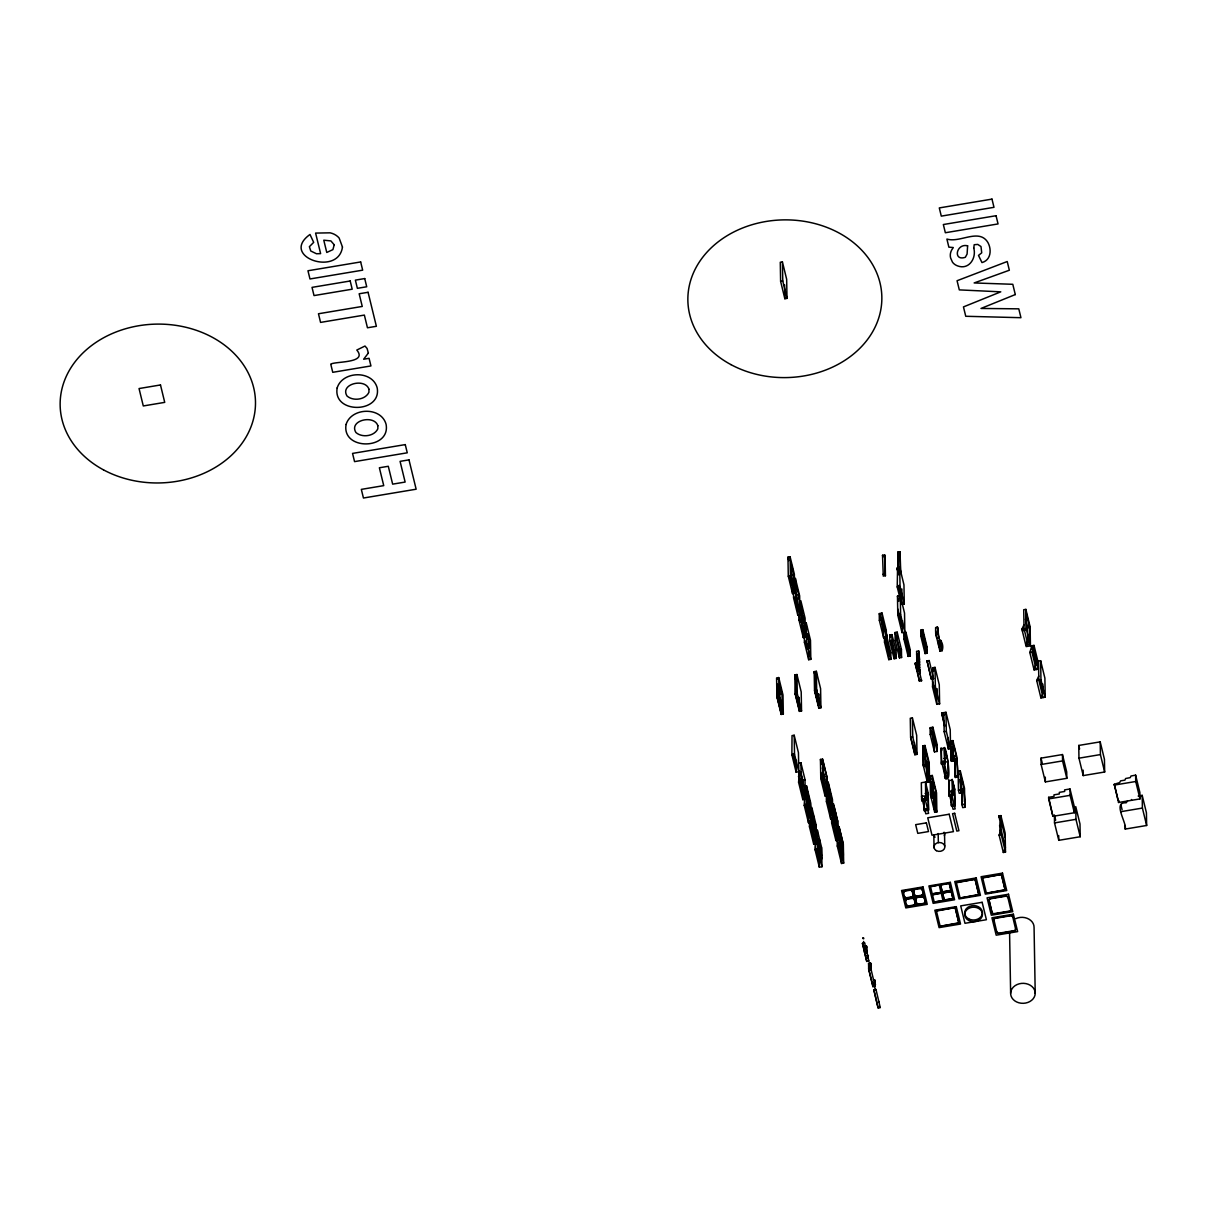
<?xml version="1.0" encoding="UTF-8"?>
<svg xmlns="http://www.w3.org/2000/svg" width="1207" height="1207" viewBox="0 0 1207 1207"><rect width="100%" height="100%" fill="white"/><g stroke="black" fill="none" stroke-linecap="round" stroke-linejoin="round"><path stroke-width="1.5" d="M798.642 594.689C787.643 551.448 804.767 645.881 798.642 594.689L796.499 595.051L797.088 608.841L794.206 597.058M800.543 621.952L799.773 620.066M804.813 630.295L803.711 615.917L804.813 630.295L802.61 631.17L801.523 621.53M809.143 648.053L808.056 633.675L809.143 648.053L806.94 648.913L805.884 640.887M899.29 649.909L895.036 632.498L897.178 632.136L901.433 649.547L899.29 649.909L899.426 657.86L901.569 657.498L901.433 649.547M947.465 759.233L944.825 748.928L945.021 763.744L941.535 764.318L941.053 747.918L941.762 749.653M945.021 763.744C941.038 723.189 951.342 770.519 948.325 777.293L944.84 777.866L944.312 764.061M954.722 789.68L952.474 780.914L952.67 795.73L949.185 796.303L948.717 779.903L949.2 780.838M952.67 795.73L952.202 779.33L954.586 788.593M917.048 668.814L919.191 668.467L918.995 667.652L918.889 669.085L916.747 669.447L916.852 667.999L919.417 681.125L921.56 680.763L921.544 679.963L919.402 680.326M796.122 772.178L791.883 754.767L792.033 735.606L794.191 735.244L794.523 754.33L798.762 771.741L796.122 772.178L796.424 760.289M802.851 783.524L802.791 780.25L804.948 779.888L805.476 799.215L802.836 799.653L798.581 782.242L799.14 775.754M802.836 799.653L803.213 793.21L798.974 775.799M804.39 786.195L806.532 785.832L810.787 803.243L811.119 822.329L808.479 822.767L808.765 810.863M814.031 817.094L814.227 828.545L812.085 828.907L811.783 807.317L816.038 824.728L816.37 843.814L813.729 844.251L814.106 837.809L810.289 822.148M815.238 830.597L817.38 830.235L821.635 847.646L821.967 866.732L819.327 867.169L819.644 857.091M883.599 637.734L879.345 620.323L879.239 613.563L882.045 613.096L886.3 630.507L886.421 637.266L883.599 637.734L883.494 631.367L879.903 613.85M883.494 631.367L886.3 630.507M901.554 600.905L904.526 613.081L904.858 632.166L902.051 632.634L897.797 615.238L897.465 596.152L900.286 595.685M899.713 567.411L903.952 584.822L904.284 603.907L901.478 604.375L901.885 588.986M902.051 632.634L902.595 625.769L899.622 613.578M920.73 630.19L922.857 629.737L927.127 647.254L927.232 653.213L925.09 653.575L920.835 636.164L920.73 630.19L924.984 647.601L925.09 653.575M924.984 647.601L927.127 647.254M874.924 986.27L872.917 986.662L868.663 969.251L868.587 963.352L870.383 962.764L870.911 964.031L871.016 969.764L868.874 970.111L868.814 964.227L870.911 964.031M934.459 751.87L930.205 734.46L930.084 727.7L932.905 727.233L937.145 744.644L937.266 751.403L934.459 751.87L934.339 745.504L930.763 727.987M934.339 745.504L937.145 744.644M1114.272 784.278L1119.628 782.589L1120.594 780.869L1124.954 780.114L1125.603 778.515L1130.28 777.625L1130.929 776.026L1135.621 775.135L1139.876 792.546L1139.981 798.913L1118.542 802.489L1114.272 784.278L1118.104 799.954M1138.156 796.032L1142.184 795.353L1146.424 812.764L1146.65 825.482L1125.211 829.073C1127.353 823.687 1111.949 801.674 1126.176 802.806L1127.489 800.995M999.713 830.552L1001.146 829.933L999.094 835.063L1003.334 852.474L1005.491 852.112L1005.144 833.026L1000.905 815.615L998.762 815.977L1000.98 820.398L999.622 825.497L1000.497 833.781M791.385 584.837L789.272 575.799L791.415 575.437C790.012 540.585 797.736 608.826 791.415 575.437M893.904 651.297L891.053 640.419M1003.334 852.474L1005.401 847.344L1001.146 829.933M1024.049 628.832L1023.717 609.746L1025.875 609.384L1030.114 626.795L1030.446 645.881L1026.161 646.59L1021.907 629.179L1023.989 624.713M1029.827 652.489L1031.864 645.76L1034.007 645.398L1038.261 662.809L1038.367 669.176L1034.082 669.9L1029.827 652.489L1034.127 651.765L1034.007 645.398M1034.082 669.9L1036.119 663.171L1031.864 645.76M1043.074 697.555L1038.82 680.144L1038.488 661.059L1040.63 660.712L1044.885 678.108L1045.217 697.193L1040.917 697.918L1036.677 680.507L1038.744 676.026M1040.917 697.918L1042.999 693.437L1042.833 684.082M874.592 985.108L875.482 984.459L874.472 984.278M864.725 946.062L866.52 946.047L866.882 952.791L864.725 953.153L864.634 947.435M864.936 946.922L866.777 947.073M867.245 955.31L868.391 955.401L867.26 955.884M1119.191 800.89L1118.542 802.489M863.624 941.46L863.639 942.365M869.568 964.438C870.79 964.951 868.708 961.738 869.644 964.167M874.969 988.563L874.969 988.82M878.741 1002.383L879.239 1001.569M820.669 772.178L824.924 789.589L825.03 795.941L827.172 795.579L826.84 776.508L822.586 759.097L820.443 759.444L820.775 778.53L825.03 795.941M804.782 798.868L804.224 805.356L808.479 822.767M826.312 795.277L830.567 812.688M815.63 843.286L815.072 849.773L819.327 867.169M837.16 839.695L841.4 857.106M867.742 956.985L867.984 957.257M867.773 958.252L867.863 958.494M869.674 965.449L869.764 965.691M869.689 966.716L869.779 966.958M873.385 979.315L874.954 980.567L874.683 986.044M874.954 987.552L874.698 987.311M782.423 261.889L780.28 262.251L780.612 281.322L784.852 298.733L786.994 298.385L786.662 279.3L782.423 261.889L782.755 280.975L786.994 298.385M780.612 281.322L782.755 280.975M787.96 557.136L790.102 556.774L794.357 574.185L794.689 593.271L792.546 593.633L788.292 576.222L787.96 557.136L788.805 560.621M900 551.72L900.331 570.805L898.189 571.167L897.857 552.082L900 551.72L900.769 572.54L898.612 572.903L896.892 567.878L898.596 574.834M882.528 555.28L884.671 554.918L885.093 556.653L885.425 575.739L883.283 576.101L882.528 555.28L882.951 557.015M790.676 571.198L792.818 570.836M791.339 581.321L791.234 574.954L793.376 574.607M788.292 576.222L790.434 575.86L790.102 556.774M789.831 579.571L791.973 579.209M793.255 578.817L795.398 578.455L799.653 595.866L799.985 614.951L797.827 615.298L793.587 597.903L793.346 584.022M790.887 583.916L793.029 583.554M882.86 574.366L885.003 574.004L884.671 554.918M793.587 597.903L795.73 597.54L795.398 578.455M794.598 599.064L796.741 598.702M797.058 598.823L799.2 598.461M901.478 604.375L897.223 586.964L900.045 586.496L899.773 570.881M796.711 607.77L798.853 607.408M797.223 608.358L799.366 607.996M800.377 612.417L802.519 612.055L801.584 607.212L802.625 622.103L802.519 612.055M799.034 620.202L801.176 619.84L800.844 600.754L805.084 618.165L805.416 637.251L803.274 637.613L799.034 620.202L798.943 614.997M804.088 623.219L806.231 622.857L810.485 640.268L810.817 659.354L808.675 659.716L804.42 642.305L804.3 635.365M801.599 626.312L803.741 625.95M879.239 613.956L882.061 613.488M897.797 615.238L900.618 614.755L900.316 597.405M879.345 620.323L882.166 619.855L882.045 613.096M806.834 638.88L808.977 638.518M804.42 642.305L806.578 641.943L806.231 622.857M805.944 644.07L808.087 643.708M889.725 634.973L891.882 634.626L896.092 650.437L896.243 658.388L894.1 658.75L889.846 641.339L889.725 634.973L890.268 637.16M903.787 632.634L905.929 632.272L910.184 649.683L910.289 656.05L908.147 656.397L903.892 638.986L903.787 632.634L908.026 650.045L908.147 656.397M935.636 630.703L936.753 638.035L938.895 637.673L937.537 627.112L935.606 627.61L935.697 633.675L939.936 651.086L942.094 650.724C945.172 643.18 936.768 633.358 938.88 646.741L941.022 646.379L940.917 640.419L938.774 640.766L939.484 643.678M886.557 635.516L890.811 652.927L890.917 659.278L888.774 659.641L884.52 642.23L886.662 641.868L886.526 633.916L887.085 637.688M889.846 641.339L891.988 640.977L891.882 634.626M899.426 657.86L895.172 640.449L897.314 640.087L897.178 632.136M903.892 638.986L906.035 638.639L905.929 632.272M920.835 636.164L922.978 635.802L922.872 629.843M935.697 633.675L937.839 633.313L937.733 627.353M1027.217 626.267L1029.36 625.92M888.126 651.101L890.268 650.739M893.452 650.211L895.594 649.849M898.777 649.321L900.935 648.959M1024.456 630.461L1027.911 644.598L1027.61 627.912L1029.767 627.549L1026.312 613.397L1026.599 630.099L1022.314 630.808M1021.907 629.179L1026.206 628.47L1025.875 609.384M888.774 659.641L888.654 653.274L890.811 652.927M908.026 650.045L910.184 649.683M940.494 644.613L941.988 644.764M919.583 659.384L918.693 650.95L916.551 651.312L916.807 654.903M916.596 653.696L918.738 653.334L918.693 650.95M917.471 654.39L918.949 654.541L918.753 653.726L916.596 654.088L916.837 657.287M778.741 677.565L776.599 677.927L776.931 697.012L781.185 714.423L783.328 714.061L782.996 694.976L778.741 677.565L779.073 696.65L783.328 714.061M794.809 674.879L796.952 674.532L801.207 691.943L801.539 711.014L799.396 711.376L795.141 693.965L794.809 674.879L796.092 680.114M814.197 671.65L816.339 671.288L820.594 688.699L820.926 707.785L818.784 708.132L814.529 690.736L814.197 671.65L815.464 676.871M916.792 654.511L918.934 654.149L918.738 653.334M776.614 679.194L778.756 678.847M794.84 676.161L796.982 675.799M814.212 672.918L816.354 672.555M916.641 656.472L918.783 656.11L918.753 653.726M917.516 657.181L918.995 657.332L918.783 656.11M799.245 698.265L798.943 708.358L795.549 694.432L795.926 677.791L796.032 683.298M818.814 693.995L818.331 705.129L814.936 691.204L815.313 674.547M796.152 679.3L795.745 694.674L799.396 706.744M815.54 676.056L815.132 691.43L816.49 696.982L817.033 690.087M916.686 659.263L918.844 658.901L918.799 656.517L916.656 656.864L917.501 662.915M917.245 659.324L917.908 658.811L917.441 659.731M916.898 660.078L917.29 662.1M916.747 662.04L918.889 661.677L918.844 659.294L916.701 659.656L916.943 662.854L919.085 662.492L916.943 663.247L916.747 662.432L917.003 666.038M919.417 681.125L915.162 663.714L918.889 662.085L919.146 665.676L917.652 665.525M927.067 660.923L929.209 660.576L933.479 678.772L931.336 679.134L927.067 660.923L931.336 679.134M915.162 663.714L917.29 662.568L921.56 680.763M927.082 661.723L929.209 660.576M916.792 664.831L918.934 664.469M916.792 665.223L918.934 664.861L919.191 668.467M917.033 668.422L919.176 668.059M917.441 670.051L919.583 669.689L919.779 670.519L917.637 670.866M932.875 667.727L935.018 667.365L939.272 684.776L939.604 703.862L936.783 704.33L932.528 686.919L932.875 667.727L933.72 671.213M917.441 670.458L919.583 669.689M779.933 699.622L779.858 685.108L781.985 693.814L779.843 694.161L778.998 690.691M917.169 671.183L919.312 670.836M917.637 671.273L919.779 670.911L919.583 670.096M776.931 697.012L779.073 696.65M795.141 693.965L797.284 693.603L796.952 674.532M814.529 690.736L816.671 690.374L816.339 671.288M917.803 673.808L919.96 673.446L919.779 670.911M795.549 694.432L799.622 708.253M814.936 691.204L818.995 705.009M780.069 706.895L777.942 698.189L780.084 697.827L782.211 706.533L781.985 693.814M931.321 678.334L933.464 677.987L933.479 678.772M818.768 703.5L816.747 698.068L817.335 692.863M1036.119 663.171L1038.261 662.809M781.397 711.3L777.338 697.48L780.733 711.406L781.306 705.778M932.528 686.919L935.35 686.451L935.018 667.365M1036.677 680.507L1040.962 679.782L1040.63 660.712M936.783 704.33L937.19 688.775M912.417 717.893L910.274 718.256L910.606 737.341L914.861 754.752L917.003 754.39L916.671 735.304L912.417 717.893L912.748 736.979L917.003 754.39M944.689 726.448L941.686 712.99L945.971 712.281L950.226 729.692L950.558 748.762L948.415 749.125L944.161 731.714L943.829 712.628M930.099 728.093L932.905 727.625M791.883 754.767L794.523 754.33M910.606 737.341L912.748 736.979M944.161 731.714L946.318 731.367L945.971 712.281M930.205 734.46L933.011 733.992L932.905 727.233M798.747 763.08L800.89 762.718L805.144 780.129M957.483 777.097C960.093 772.239 950.603 721.59 953.545 760.968L951.403 761.33L951.086 760.048L950.754 740.962L952.896 740.6L957.151 758.011L957.483 777.097L955.341 777.459L955.024 776.176L954.737 761.089L953.108 752.7M922.827 745.835L924.969 745.488L929.209 762.899L929.541 781.97L927.398 782.332L923.159 764.921L922.827 745.835L924.094 751.071M950.769 742.23L952.911 741.883M940.962 748.717L944.447 748.144M824.547 779.903L824.502 776.629L826.644 776.267L822.812 760.591L823.008 772.042L826.84 787.718L824.698 788.08M953.877 755.869L956.019 755.507M798.581 782.242L801.222 781.804L800.89 762.718M820.775 778.53L822.918 778.168L822.586 759.097M943.723 758.509L947.193 757.921M926.312 762.371L928.455 762.009M928.862 763.639L929.149 780.341L927.006 780.703L926.72 764.001L928.862 763.639L925.407 749.502L925.694 766.204L923.551 766.551L923.264 749.864L924.14 753.44M951.086 760.048L953.228 759.686L952.896 740.6M923.159 764.921L925.301 764.559L924.969 745.488M944.281 762.281L947.767 761.692L947.586 759.927M941.219 763.035L944.704 762.447M826.086 782.558L828.228 782.196L832.483 799.607L832.815 818.693L830.672 819.055L826.418 801.644L826.176 788.02M954.767 761.858L956.91 761.496M1078.741 745.443L1100.196 741.867L1104.435 759.278L1104.661 771.997L1083.222 775.588L1078.967 758.177L1078.741 745.443L1079.601 748.928M803.002 791.701L805.144 791.339L801.312 775.679M930.144 775.814L932.287 775.467L936.541 792.878L936.873 811.964L934.716 812.311L930.476 794.9L930.144 775.814L930.989 779.3M964.846 807.287C966.354 803.213 959.233 753.937 961.345 792.939L959.203 793.301L958.449 790.223L958.117 771.152L960.259 770.79L964.514 788.201L964.846 807.287L962.703 807.634L961.949 804.571L961.662 789.484L960.108 781.367M1041.022 758.132L1062.462 754.556L1066.716 771.967L1066.822 778.319L1045.383 781.91L1041.128 764.499L1041.022 758.132L1042.29 763.352M944.523 776.584L948.008 776.01L947.767 761.692M955.024 776.176L957.166 775.814M923.868 798.959L924.366 810.848L928.53 810.153L928.228 793.316L925.482 782.045L921.318 782.739L921.62 799.577L921.937 800.86L926.086 800.166L925.814 784.263M1041.128 764.499L1062.567 760.908L1062.462 754.556M1078.967 758.177L1100.407 754.586L1100.196 741.867M948.627 780.703L952.112 780.129M804.224 805.356L806.864 804.918L806.532 785.832M826.418 801.644L828.56 801.282L828.228 782.196M959.746 779.918L961.888 779.556M960.817 784.263L962.96 783.916M925.166 793.437L927.927 792.969L928.53 810.153M935.817 792.048L936.119 808.886L933.977 809.248L933.675 792.411L935.817 792.048L933.071 780.778L933.358 797.616L931.216 797.978M951.056 790.706L954.526 789.634M806.789 796.424L810.651 814.484L808.645 814.816L808.584 811.798M828.485 792.803L832.347 810.848L830.341 811.195L830.28 808.162M930.476 794.9L932.619 794.553L932.287 775.467M958.449 790.223L960.591 789.876L960.259 770.79M961.707 790.253L963.85 789.906M811.662 816.581L813.805 816.219L814.016 827.67L812.205 820.277L812.009 808.826M833.358 812.96L835.516 812.598L833.705 805.205L833.901 816.656L835.712 824.049L835.516 812.598M921.62 799.577L925.769 798.883L925.482 782.045M948.868 795.021L952.353 794.432M813.684 824.849L815.826 824.502L816.023 835.953L813.88 836.3M835.591 832.679L837.733 832.317L835.923 824.924L835.727 813.473L837.522 820.866L835.38 821.228L834.656 818.271M813.729 844.251L809.475 826.84L812.115 826.403L816.37 843.814M831.668 823.129L833.811 822.782L833.479 803.696L837.733 821.107L838.065 840.193L835.923 840.54L831.668 823.129L831.578 818.361M924.049 809.565L928.213 808.871M954.465 789.031L955.114 805.718L951.629 806.306L951.312 805.009L954.797 804.435L954.541 790.117M833.781 825.286L835.923 824.924M961.949 804.571L964.091 804.209M836.934 826.976L839.076 826.614L843.331 844.025L843.663 863.111L841.52 863.473L837.266 846.062L837.054 834.248M1070.005 788.971L1064.634 789.876L1064.665 791.46L1059.308 792.365L1059.339 793.95L1053.983 794.84L1053.998 796.439L1048.642 797.329L1048.672 798.913L1052.926 816.324L1074.366 812.749L1074.245 806.382L1070.005 788.971L1070.111 795.338L1074.366 812.749M1114.287 785.078L1135.727 781.502L1135.621 775.135M1048.672 798.913L1070.111 795.338M816.264 839.71L819.402 839.152L819.538 846.861M837.96 836.074L841.098 835.516L839.303 828.123L839.438 835.832L841.249 843.633L839.77 843.874L841.234 843.225M816.264 840.102L817.743 839.861M837.96 836.481L839.438 836.225L841.309 846.967L839.167 847.329M817.743 839.453L819.553 847.254L818.074 847.103M818.286 847.978L821.424 847.42L821.56 855.129L820.081 855.371M839.981 844.342L843.12 843.784L841.324 836.391M818.286 848.37L819.764 848.129L821.62 858.871L819.478 859.233L819.417 855.884M839.981 844.749L841.46 844.508M815.072 849.773L817.712 849.321L817.38 830.235M837.266 846.062L839.408 845.7L843.663 863.111M817.456 850.95L819.613 850.603L819.553 847.254M819.825 851.463L817.682 851.825L817.622 848.491M841.098 835.516L841.52 847.842L839.378 848.204L839.076 826.614M841.792 851.75L843.255 851.508L843.12 843.784M820.096 855.778L821.575 855.522L819.749 847.736L819.613 840.012M841.792 852.142L843.271 851.901L841.445 844.1M843.271 851.901L843.331 855.235L841.173 855.597L841.128 852.263M1054.526 822.918L1075.965 819.327L1075.739 806.608L1079.993 824.019L1080.22 836.738L1058.78 840.328L1054.526 822.918L1054.39 814.966L1055.657 820.187M1120.956 811.662L1142.395 808.071L1142.184 795.353M999.094 835.063L1001.237 834.701L1000.905 815.615M905.175 890.63L905.175 891.038A2.052 1.66 -1 0 0 903.56 892.999L903.56 892.607A2.052 1.66 -1 0 1 905.175 890.63L909.852 889.846A2.052 1.66 -1 0 1 912.266 891.143L912.266 891.551A2.052 1.66 -1 0 0 909.867 890.253L909.852 889.846M915.223 888.956L915.223 889.348A2.052 1.66 -1 0 0 913.608 891.324L913.608 890.932A2.052 1.66 -1 0 1 915.223 888.956L919.915 888.171A2.052 1.66 -1 0 1 922.314 889.468L923.249 893.678A2.052 1.66 -1 0 1 921.635 895.639L921.635 895.247A2.052 1.66 -1 0 0 923.249 893.271M930.506 886.406L939.227 884.942L940.947 892.411L932.242 893.874L930.522 886.798L939.227 884.942M940.555 884.716L949.275 883.268L950.995 890.344L942.29 892.199L940.555 884.716L942.29 892.199M982.679 877.58L1001.433 874.441L1005.159 890.072L986.406 893.21L982.694 877.987L1001.433 874.441M956.366 882.377L975.135 879.239L978.862 894.87L960.093 898.008L956.382 882.77L975.135 879.239M940.57 885.123L949.275 883.268M906.895 897.706L906.895 898.114A2.052 1.66 -1 0 1 904.496 896.816L904.481 896.409A2.052 1.66 -1 0 0 906.895 897.706L911.587 896.922A2.052 1.66 -1 0 0 913.201 894.96L913.201 895.353A2.052 1.66 -1 0 1 911.587 897.329L911.587 896.922M913.608 890.932L914.529 894.734A2.052 1.66 -1 0 0 916.943 896.032L921.635 895.247M942.29 891.792L950.995 890.344M905.853 899.517A2.052 1.66 -1 0 1 907.166 898.793L911.843 898.008A2.052 1.66 -1 0 1 914.257 899.306L914.272 899.713A2.052 1.66 -1 0 0 911.858 898.415L911.843 898.008M916.701 897.254A2.052 1.66 -1 0 1 917.214 897.118L921.907 896.333A2.052 1.66 -1 0 1 924.306 897.631L925.241 901.84A2.052 1.66 -1 0 1 923.627 903.802L923.627 903.409A2.052 1.66 -1 0 0 925.241 901.433M932.498 894.568L941.219 893.105L942.939 900.573L934.233 902.036L932.513 894.96L941.219 893.105M942.546 892.878L951.267 891.43L952.987 898.506L944.281 900.347L942.546 892.878L944.281 900.347M942.561 893.286L951.267 891.43M908.886 905.869L908.886 906.261A2.052 1.66 -1 0 1 906.487 904.978L906.472 904.571A2.052 1.66 -1 0 0 908.886 905.869L913.578 905.084A2.052 1.66 -1 0 0 915.193 903.123L915.193 903.515A2.052 1.66 -1 0 1 913.578 905.476L913.578 905.084M916.264 897.51A2.052 1.66 -1 0 0 915.6 899.079L916.535 902.896A2.052 1.66 -1 0 0 918.934 904.194L923.627 903.409M944.281 899.954L952.987 898.506M1005.159 889.68L986.406 893.21M978.847 894.478L960.093 898.008M990.691 898.34L1005.431 895.881A2.052 1.66 -1 0 1 1007.83 897.178L1010.757 909.535A2.052 1.66 -1 0 1 1009.158 911.511L994.417 913.971A2.052 1.66 -1 0 1 992.003 912.673L989.076 900.316A2.052 1.66 -1 0 1 990.691 898.34L990.691 898.732A2.052 1.66 -1 0 0 989.076 900.709M990.691 898.732L1005.431 896.273A2.052 1.66 -1 0 1 1007.845 897.57L1007.83 897.178M936.436 910.682L955.205 907.543L958.916 923.174L940.162 926.312L936.451 911.074L955.205 907.543M989.076 900.316L991.988 912.281A2.052 1.66 -1 0 0 994.402 913.578L1009.143 911.119A2.052 1.66 -1 0 0 1010.757 909.143L1010.757 909.535M958.916 922.782L940.162 926.312M995.549 917.908L1010.289 915.449A2.052 1.66 -1 0 1 1012.703 916.747L1015.63 929.103A2.052 1.66 -1 0 1 1014.016 931.08L999.275 933.539A2.052 1.66 -1 0 1 996.861 932.242L993.934 919.87A2.052 1.66 -1 0 1 995.549 917.908L995.564 918.301A2.052 1.66 -1 0 0 993.949 920.277L993.934 919.87M995.564 918.301L1010.304 915.841A2.052 1.66 -1 0 1 1012.703 917.139L1012.703 916.747M862.492 943.376L864.634 943.014L868.889 961.059L866.747 961.421L862.492 943.376L866.747 961.421M862.507 944.01L864.634 943.014M864.514 952.278L866.656 951.931L866.566 946.197M864.725 952.519L866.867 952.157M996.861 932.242L996.861 931.849A2.052 1.66 -1 0 0 999.275 933.147L1014.016 930.672A2.052 1.66 -1 0 0 1015.615 928.711L1015.63 929.103M866.747 960.787L868.889 961.059M868.663 969.251L870.805 968.889L870.7 963.156M868.859 969.477L871.001 969.115M875.045 985.666L872.902 986.013L868.648 968.618L870.79 968.255L875.06 986.3M873.838 989.831L875.98 989.484L880.235 1007.528L878.092 1007.89L873.838 989.831L878.092 1007.89M873.838 990.479L875.98 989.484M878.077 1007.242L880.235 1007.528M949.306 782.076L949.185 796.303M941.777 750.588L941.339 749.502L941.535 764.318M1142.395 808.071L1146.65 825.482M1135.727 781.502L1139.981 798.913M1120.835 804.496L1122.103 809.731M1100.407 754.586L1104.661 771.997M1062.567 760.908L1066.822 778.319M1075.965 819.327L1080.22 836.738M1034.127 651.765L1038.367 669.176M1040.962 679.782L1045.217 697.193M1025.467 619.116L1027.61 627.912M1031.91 648.008L1036.149 665.419M1039.589 679.511L1042.999 693.437M1026.206 628.47L1030.446 645.881M1031.97 652.127L1036.225 669.538M1048.642 797.329L1052.926 816.324M1000.98 820.398L1005.235 837.809M998.762 815.977L1000.875 824.683M1001.237 834.701L1005.491 852.112M1001.448 874.849L1005.159 890.072M937.054 627.067L937.764 629.979M937.839 633.313L942.094 650.724M938.835 643.753L939.529 646.65M950.754 740.962L951.599 744.447M958.117 771.152L958.962 774.622M922.193 629.556L926.448 646.967M922.978 635.802L927.232 653.213M935.35 686.451L939.604 703.862M946.318 731.367L950.558 748.762M953.228 759.686L953.545 760.968M960.591 789.876L961.345 792.939M922.676 634.912L925.648 647.103M941.686 712.99L944.659 725.181M934.369 685.667L937.341 697.857M932.423 680.567L936.677 697.978M961.919 802.338L962.658 805.401M897.857 552.082L898.612 572.903M900.331 570.805L900.769 572.54M975.135 879.647L978.862 894.87M948.008 776.01L948.325 777.293M954.797 804.435L955.114 805.718M918.844 658.901L919.04 659.716M951.689 794.553L950.935 791.49L948.793 791.837L949.547 794.915M952.006 795.835L954.134 804.541M954.435 805.823L955.19 808.901L953.047 809.248L952.293 806.185M918.889 661.677L919.085 662.899M900.045 586.496L904.284 603.907M899.049 585.32L902.021 597.495M916.852 657.694L917.486 662.522M898.385 585.817L901.373 598.008M949.864 796.198L951.976 804.903M933.011 733.992L937.266 751.403M915.147 662.915L916.747 669.447M932.03 732.815L935.003 744.991M897.465 596.152L898.747 601.373M900.618 614.755L904.858 632.166M906.035 638.639L910.289 656.05M897.691 608.871L901.931 626.282M885.003 574.004L885.425 575.739M897.314 640.087L901.569 657.498M925 757.015L926.72 764.001M932.498 787.567L933.675 792.411M925.301 764.559L929.541 781.97M932.619 794.553L936.873 811.964M931.14 794.794L931.895 797.857M934.64 809.143L935.395 812.205M891.988 640.977L896.243 658.388M949.275 883.66L951.01 890.736M951.267 891.822L953.002 898.898M955.205 907.936L958.916 923.174M882.166 619.855L886.421 637.266M910.817 737.568L914.634 753.243M925.769 798.883L926.086 800.166M881.608 620.413L884.158 630.854M886.662 641.868L890.917 659.278M925.105 798.989L924.351 795.926L921.544 796.394L922.284 799.472M925.422 800.286L927.534 808.992M927.851 810.274L928.605 813.337L925.784 813.805L925.045 810.742M888.654 653.274L884.671 636.738M923.627 799.245L923.943 800.528M926.071 809.233L926.373 810.516M922.601 800.754L924.728 809.459M790.434 575.86L794.689 593.271M795.73 597.54L799.985 614.951M801.176 619.84L805.416 637.251M806.578 641.943L810.817 659.354M814.634 674.653L815.494 678.138M816.671 690.374L820.926 707.785M828.319 783.735L832.196 801.78M828.364 786.119L832.242 804.813L828.409 789.137M828.424 789.77L832.302 807.83L828.47 792.154M820.443 759.444L821.303 762.93M820.669 760.953L821.514 764.438M822.374 767.924L824.502 776.629M838.231 832.921L838.956 835.878M841.52 847.842L843.331 855.235M865.479 945.745L865.691 946.62M869.628 962.703L869.84 963.578M828.515 795.187L832.347 810.848M840.706 847.706L841.43 850.663M868.557 963.518L868.768 964.393M822.918 778.168L827.172 795.579M828.56 801.282L832.815 818.693M833.811 822.782L838.065 840.193M828.168 800.09L829.873 807.061M831.985 818.512L835.802 834.188L835.923 840.54M795.262 677.896L796.107 681.382M797.284 693.603L801.539 711.014M794.191 735.244L798.431 752.655L799.079 782.166M806.623 787.356L810.485 805.416M806.668 789.74L810.546 808.434M806.714 792.773L810.591 811.451L806.774 795.79M800.679 771.545L802.791 780.25M816.536 836.542L817.26 839.499M814.227 828.545L816.023 835.953M817.803 843.195L819.613 850.603M806.819 798.808L810.651 814.484M819.01 851.327L819.734 854.3M801.222 781.804L805.476 799.215M806.864 804.918L811.119 822.329M817.712 849.321L821.967 866.732M793.542 753.545L796.514 765.736M806.065 804.088L808.856 816.324M816.898 848.506L819.704 860.727M793.044 754.013L796.017 766.204M798.476 776.267L802.73 793.678M805.401 804.601L808.373 816.792M809.791 822.616L813.624 838.277M816.234 849.019L819.221 861.194M799.653 619.372L799.426 614.423M1131.502 799.532L1131.517 800.332M1125.15 825.482L1125.211 829.073M1083.132 770.126L1083.222 775.588M1058.69 835.546L1058.78 840.328M1045.292 777.127L1045.383 781.91M1029.767 627.549L1030.054 644.251L1025.769 644.96L1027.836 640.479L1028.228 642.124L1028.108 634.641M1035.214 993.391A12.296 10.003 -1 0 0 1016.928 984.625A12.296 10.003 -1 0 0 1016.626 1001.946A12.296 10.003 -1 0 0 1035.214 993.391L1034.067 927.398A12.296 10.003 -1 0 0 1015.781 918.633M1009.58 932.755L1010.636 993.255M962.371 788.548L962.598 801.659M954.993 758.373L955.341 777.459M951.146 747.027L951.403 761.33M951.433 795.564L951.629 806.306M951.131 794.281L951.312 805.009M948.219 738.096L948.415 749.125M944.749 772.51L944.84 777.866M944.538 833.343L944.764 846.062M939.891 648.099L939.936 651.086M942.939 900.573L934.233 902.036M940.947 892.411L932.242 893.874M938.186 833.524L938.337 842.607M934.384 793.225L934.716 812.311M934.037 847.857L933.826 835.138A5.462 4.451 -1 0 0 935.063 837.19M930.929 781.125L931.185 796.107M927.067 763.246L927.398 782.332M924.245 803.364L924.366 810.848M924.306 897.631L924.321 898.023A2.052 1.66 -1 0 0 921.907 896.726L921.907 896.333M919.628 662.16L919.387 658.962M919.689 664.951L919.447 661.738M919.734 667.727L919.493 664.529M919.779 670.519L919.538 667.305M921.831 795.564L921.937 800.86M922.314 889.468L922.329 889.861A2.052 1.66 -1 0 0 919.915 888.563L919.915 888.171M918.934 904.194L918.949 904.586A2.052 1.66 -1 0 1 916.535 903.289L916.535 902.896M914.453 742.546L914.861 754.752M917.214 897.118L917.214 897.51A2.052 1.66 -1 0 0 915.6 899.487L915.6 899.079M916.943 896.032L916.958 896.424A2.052 1.66 -1 0 1 914.544 895.126L914.529 894.734M902.504 620.654L902.564 624.064M907.166 898.793L907.166 899.2A2.052 1.66 -1 0 0 905.552 901.161L905.552 900.769A2.052 1.66 -1 0 1 905.612 899.909M897.57 568.165L897.223 586.964M895.036 632.498L895.172 640.449M893.949 650.799L894.1 658.75M884.444 637.462L884.52 642.23M874.743 979.707L874.849 985.425L872.691 985.153M872.842 982.634L872.917 986.662M841.339 853.47L841.52 863.473M840.977 844.146L841.038 847.239M837.522 820.866L837.733 832.317M833.418 816.234L833.479 819.508M830.461 807.242L830.672 819.055M826.644 776.267L826.84 787.718M818.527 694.266L818.784 708.132M821.575 855.522L821.62 858.871M818.135 694.1L818.331 705.129M817.954 695.141L818.105 703.621M816.686 694.674L816.747 698.068M819.281 847.782L819.342 850.86M816.37 690.193L816.49 696.982M815.328 836.059L815.57 849.683M811.692 818.225L811.783 823.129M808.464 647.571L808.675 659.716M809.882 821.997L809.972 826.765M809.369 820.866L809.475 826.84M803.123 628.938L803.274 637.613M804.45 789.831L804.722 805.265M797.706 608.358L797.827 615.298M799.155 697.495L799.396 711.376M798.762 697.344L798.943 708.358M798.581 698.37L798.717 706.864M799.079 771.122L799.17 776.026M792.396 584.957L792.546 593.633M784.61 284.852L784.852 298.733M781.095 704.707L781.185 714.423M780.642 705.899L780.733 711.406M780.446 706.502L780.507 709.897L777.534 697.721L777.293 684.143M777.776 684.505L777.942 698.189M944.085 832.242A5.462 4.451 -1 0 1 944.357 835.636M941.716 714.272A2.188 1.252 -13.7 0 1 943.874 715.178M334.218 244.795L332.891 249.638L326.765 252.459L323.778 240.193L330.899 240.917L334.218 244.795M368.95 389.242L368.92 392.32C365.299 399.909 353.078 401.403 346.997 395.987C339.589 383.766 365.344 377.821 368.95 389.242M377.866 425.754L377.836 428.832C374.215 436.436 361.994 437.93 355.914 432.498C348.506 420.292 374.245 414.333 377.866 425.754M973.762 248.023C976.629 258.238 968.904 270.157 957.649 265.917A11.255 9.158 -1 0 1 952.459 262.13L950.618 257.981A16.204 13.186 -1 0 1 951.629 250.09L953.304 247.541L948.868 247.163L946.892 239.046C960.018 243.256 979.194 227.806 987.975 242.622C991.807 249.713 990.947 260.139 981.97 262.583L978.5 255.416L981.729 252.821L980.989 246.545L977.776 244.418L974.2 244.719L973.762 248.023M967.622 245.821L967.094 254.043L965.328 257.302C952.595 261.527 956.351 242.879 967.622 245.821M337.16 387.96C332.604 414.212 381.819 413.533 377.188 387.885C372.465 369.945 342.35 370.805 337.16 387.96M346.077 424.487C341.521 450.739 390.736 450.045 386.104 424.411C381.382 406.457 351.267 407.332 346.077 424.487M342.456 247.013C338.413 277.157 279.104 256.593 309.988 234.475L313.684 242.366L309.384 246.681L310.757 250.996L316.49 253.757L320.624 253.636L315.6 233.087L330.16 232.83A16.068 13.066 -1 0 1 339.152 238.051L342.456 247.013M862.824 938.111C863.669 940.012 864.484 937.386 862.884 938.005M368.361 353.048L363.654 359.218L369.07 358.313L370.941 365.932L332.755 372.314L330.748 364.122C335.682 361.149 368.105 363.443 356.804 350.045L364.997 346.032L367.064 348.431L368.361 353.048M1015.298 294.568L981.004 308.449L1018.783 308.841L1020.941 317.697L965.751 316.279L963.458 306.91L1000.784 291.838L959.309 289.891L957.06 280.733L1007.226 261.527L1009.354 270.232L974.14 282.951L1012.794 284.294L1015.298 294.568M360.667 261.949L307.966 270.76L309.973 278.968L362.673 270.157L360.667 261.949M350.196 280.99L312.025 287.372L314.016 295.579L352.203 289.197L350.196 280.99M364.725 278.561L355.371 280.13L357.378 288.322L366.717 286.768L364.725 278.561M368.075 292.29L359.158 293.769L362.251 306.442L318.467 313.76L320.564 322.405L364.363 315.087L367.456 327.776L376.373 326.297L368.075 292.29M991.988 199.11L939.287 207.921L941.294 216.128L993.995 207.317L991.988 199.11M996.047 215.721L943.346 224.532L945.353 232.74L998.053 223.929L996.047 215.721M160.486 384.958L139.046 388.548L143.286 405.959L164.725 402.369L160.486 384.958M405.265 444.598L352.55 453.41L354.556 461.617L407.257 452.806L405.265 444.598M408.992 459.867L400.075 461.361L405.13 482.061L392.652 484.143L388.292 466.279L379.375 467.773L383.735 485.636L361.331 489.378L363.443 498.023L416.143 489.212L408.992 459.867M943.723 761.285L941.566 761.632L945.82 779.043L947.963 778.696L943.723 761.285M949.2 814.227L927.745 817.803L932 835.214L953.439 831.638L949.2 814.227M954.692 813.307L952.549 813.669L956.804 831.08L958.946 830.718L954.692 813.307M926.388 822.857L915.66 824.653L917.788 833.358L928.515 831.563L926.388 822.857M1002.519 873.129L981.08 876.72L985.319 894.131L1006.759 890.54L1002.519 873.129M922.993 886.919L901.554 890.51L905.808 907.92L927.248 904.33L922.993 886.919M950.347 882.347L928.907 885.938L933.162 903.349L954.601 899.758L950.347 882.347M976.207 877.927L954.767 881.517L959.007 898.928L980.446 895.338L976.207 877.927M911.873 889.921L903.168 891.369L904.888 898.446L913.608 896.982L911.873 889.921M921.922 888.231L913.216 889.695L914.936 896.756L923.657 895.307L921.922 888.231M913.865 898.068L905.159 899.532L906.879 906.608L915.6 905.144L913.865 898.068M923.913 896.394L915.208 897.857L916.928 904.918L925.648 903.47L923.913 896.394M1008.509 894.236L987.07 897.812L991.324 915.223L1012.764 911.647L1008.509 894.236M956.276 906.623L934.837 910.214L939.091 927.625L960.531 924.034L956.276 906.623M982.151 902.308L960.712 905.884L964.966 923.295L986.406 919.719L982.151 902.308M1013.382 914.197L991.943 917.773L996.197 935.184L1017.637 931.608L1013.382 914.197M918.105 669.945L917.712 668.316L918.105 669.945M936.36 850.663A5.462 4.451 -1 0 0 944.855 847.223A5.462 4.451 -1 0 0 936.994 842.984A5.462 4.451 -1 0 0 936.36 850.663M968.618 918.829A8.887 7.227 -1 0 0 982.423 913.231A8.887 7.227 -1 0 0 969.643 906.351A8.887 7.227 -1 0 0 968.618 918.829M968.648 920.428A8.887 7.227 -1 0 0 982.453 914.815A8.887 7.227 -1 0 0 969.659 907.936A8.887 7.227 -1 0 0 968.648 920.428M730.914 364.605A96.998 78.862 -1 0 0 881.638 303.379A96.998 78.862 -1 0 0 742.018 228.229A96.998 78.862 -1 0 0 730.914 364.605M103.5 469.87A97.676 79.421 -1 0 0 255.28 408.192A97.676 79.421 -1 0 0 114.665 332.529A97.676 79.421 -1 0 0 103.5 469.87"/></g></svg>
